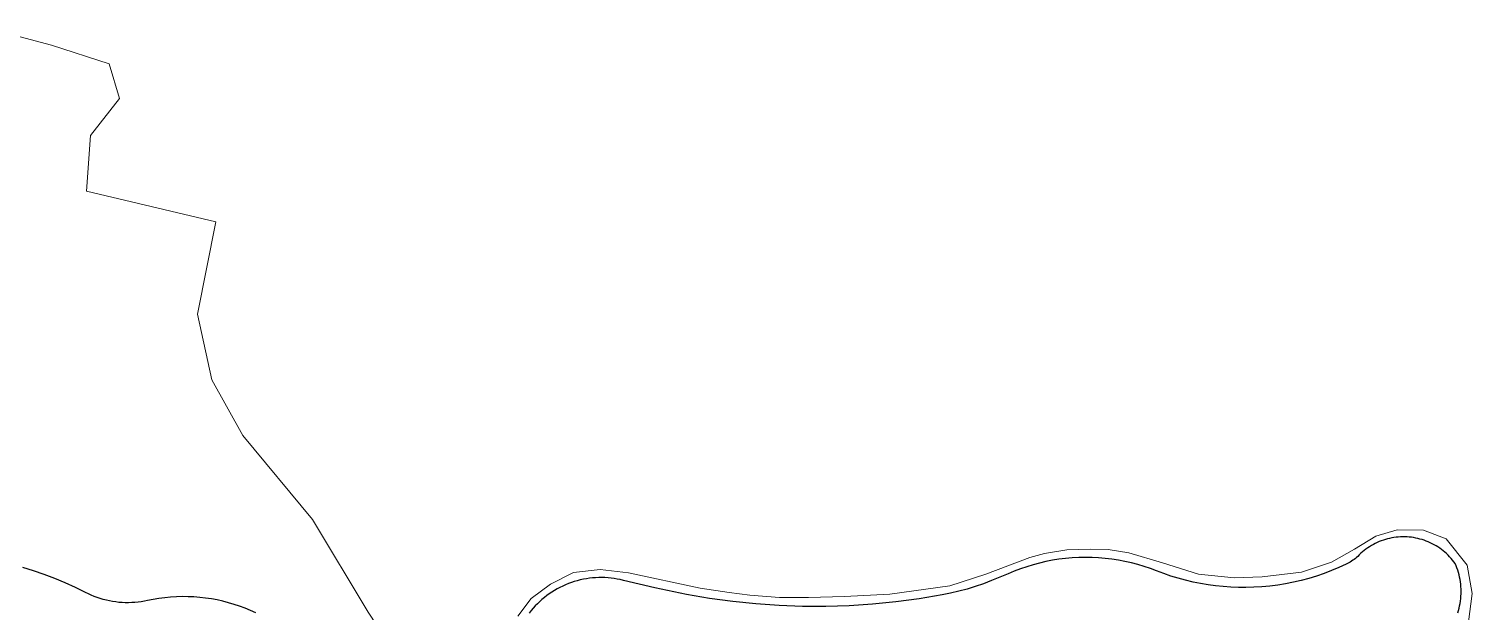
# Model space of a CAD drawing. Header units: millimetres. Extents: x 617751 to 636088, y 68402 to 77988.
# Drawn here: x 626007 to 626709, y 75542 to 75826 of the extents above; entities that cross this region are included whole.
import ezdxf

# ---------------------------------------------------------------- set-up
doc = ezdxf.new("R2010")
doc.units = ezdxf.units.MM
doc.header["$LTSCALE"] = 3
doc.header["$MEASUREMENT"] = 0
doc.layers.add('ALINHAMENTO PREDIAL', color=120, linetype='Continuous')
doc.layers.add('BAIRRO', color=30, linetype='Continuous')

msp = doc.modelspace()

# ---------------------------------------------------------------- linework, layer by layer
at = {"layer": 'ALINHAMENTO PREDIAL'}
for points in [[(626701.83, 75541.26), (626702.16, 75542.38), (626702.46, 75543.51), (626702.72, 75544.64), (626702.93, 75545.79), (626703.11, 75546.95), (626703.25, 75548.11), (626703.35, 75549.27), (626703.4, 75550.44), (626703.42, 75551.6), (626703.4, 75552.77), (626703.34, 75553.94), (626703.23, 75555.1), (626703.09, 75556.26), (626702.9, 75557.41), (626702.68, 75558.56), (626702.42, 75559.7), (626702.12, 75560.83), (626701.78, 75561.94), (626701.4, 75563.05), (626700.98, 75564.14), (626700.52, 75565.22), (626699.89, 75566.07), (626699.23, 75566.91), (626698.55, 75567.72), (626697.83, 75568.51), (626697.09, 75569.27), (626696.32, 75570), (626695.53, 75570.71), (626694.71, 75571.39), (626693.87, 75572.05), (626693.01, 75572.67), (626692.13, 75573.26), (626691.22, 75573.83), (626690.3, 75574.36), (626689.36, 75574.85), (626688.41, 75575.32), (626687.43, 75575.75), (626686.45, 75576.15), (626685.45, 75576.51), (626684.44, 75576.84), (626683.41, 75577.14), (626682.38, 75577.4), (626681.34, 75577.62), (626680.3, 75577.81), (626679.24, 75577.96), (626678.19, 75578.07), (626677.13, 75578.15), (626676.06, 75578.19), (626675, 75578.2), (626673.94, 75578.16), (626672.87, 75578.1), (626671.82, 75577.99), (626670.76, 75577.85), (626669.71, 75577.67), (626668.67, 75577.45), (626667.64, 75577.2), (626666.61, 75576.92), (626665.6, 75576.6), (626664.6, 75576.24), (626663.61, 75575.85), (626662.63, 75575.43), (626661.67, 75574.97), (626660.73, 75574.48), (626659.8, 75573.96), (626658.89, 75573.4), (626658.01, 75572.82), (626657.14, 75572.2), (626656.29, 75571.55), (626655.47, 75570.88), (626654.67, 75570.18), (626653.9, 75569.45), (626653.15, 75568.69), (626652.58, 75568.18), (626652, 75567.69), (626651.4, 75567.22), (626650.78, 75566.77), (626650.15, 75566.34), (626649.5, 75565.93), (626648.85, 75565.55), (626648.18, 75565.18), (626647.49, 75564.84), (626643.97, 75563.23), (626640.39, 75561.73), (626636.76, 75560.35), (626633.09, 75559.1), (626629.38, 75557.97), (626625.63, 75556.97), (626621.85, 75556.09), (626618.05, 75555.34), (626614.22, 75554.72), (626610.37, 75554.22), (626606.51, 75553.86), (626602.64, 75553.63), (626598.76, 75553.52), (626595.05, 75553.55), (626591.35, 75553.69), (626587.65, 75553.95), (626583.97, 75554.33), (626580.29, 75554.83), (626576.64, 75555.45), (626573, 75556.19), (626569.4, 75557.05), (626565.82, 75558.02), (626562.28, 75559.1), (626558.77, 75560.3), (626555.3, 75561.62), (626552.28, 75562.75), (626549.23, 75563.79), (626546.14, 75564.72), (626543.02, 75565.54), (626539.87, 75566.25), (626536.7, 75566.85), (626533.51, 75567.34), (626530.31, 75567.72), (626527.09, 75567.99), (626523.87, 75568.15), (626520.64, 75568.2), (626517.42, 75568.14), (626514.2, 75567.96), (626510.98, 75567.67), (626507.78, 75567.28), (626504.6, 75566.77), (626501.43, 75566.15), (626498.29, 75565.42), (626495.17, 75564.58), (626492.08, 75563.64), (626489.03, 75562.59), (626486.02, 75561.44), (626483.05, 75560.18), (626474.91, 75556.88), (626471.01, 75555.38), (626467.07, 75554.02), (626463.08, 75552.78), (626459.05, 75551.68), (626454.99, 75550.72), (626450.9, 75549.89), (626439.69, 75548.02), (626428.43, 75546.52), (626417.12, 75545.4), (626405.78, 75544.66), (626394.42, 75544.3), (626383.06, 75544.32), (626371.7, 75544.73), (626360.37, 75545.51), (626349.06, 75546.67), (626337.8, 75548.2), (626326.6, 75550.12), (626311.16, 75553.29), (626295.84, 75556.99), (626294.37, 75557.34), (626292.89, 75557.64), (626291.4, 75557.89), (626289.91, 75558.09), (626288.4, 75558.24), (626286.9, 75558.33), (626285.39, 75558.38), (626283.88, 75558.37), (626282.37, 75558.31), (626280.86, 75558.19), (626279.36, 75558.03), (626277.87, 75557.81), (626276.38, 75557.54), (626274.9, 75557.22), (626273.44, 75556.85), (626271.99, 75556.43), (626270.55, 75555.96), (626269.14, 75555.44), (626267.74, 75554.87), (626266.36, 75554.25), (626265, 75553.59), (626263.67, 75552.88), (626262.36, 75552.12), (626261.08, 75551.32), (626259.83, 75550.48), (626258.61, 75549.59), (626257.42, 75548.66), (626256.26, 75547.69), (626255.14, 75546.68), (626254.05, 75545.63), (626253, 75544.55), (626251.99, 75543.43), (626251.02, 75542.27), (626250.08, 75541.09)], [(626701.83, 75541.26), (626702.16, 75542.38), (626702.46, 75543.51), (626702.72, 75544.64), (626702.93, 75545.79), (626703.11, 75546.95), (626703.25, 75548.11), (626703.35, 75549.27), (626703.4, 75550.44), (626703.42, 75551.6), (626703.4, 75552.77), (626703.34, 75553.94), (626703.23, 75555.1), (626703.09, 75556.26), (626702.9, 75557.41), (626702.68, 75558.56), (626702.42, 75559.7), (626702.12, 75560.83), (626701.78, 75561.94), (626701.4, 75563.05), (626700.98, 75564.14), (626700.52, 75565.22), (626699.89, 75566.07), (626699.23, 75566.91), (626698.55, 75567.72), (626697.83, 75568.51), (626697.09, 75569.27), (626696.32, 75570), (626695.53, 75570.71), (626694.71, 75571.39), (626693.87, 75572.05), (626693.01, 75572.67), (626692.13, 75573.26), (626691.22, 75573.83), (626690.3, 75574.36), (626689.36, 75574.85), (626688.41, 75575.32), (626687.43, 75575.75), (626686.45, 75576.15), (626685.45, 75576.51), (626684.44, 75576.84), (626683.41, 75577.14), (626682.38, 75577.4), (626681.34, 75577.62), (626680.3, 75577.81), (626679.24, 75577.96), (626678.19, 75578.07), (626677.13, 75578.15), (626676.06, 75578.19), (626675, 75578.2), (626673.94, 75578.16), (626672.87, 75578.1), (626671.82, 75577.99), (626670.76, 75577.85), (626669.71, 75577.67), (626668.67, 75577.45), (626667.64, 75577.2), (626666.61, 75576.92), (626665.6, 75576.6), (626664.6, 75576.24), (626663.61, 75575.85), (626662.63, 75575.43), (626661.67, 75574.97), (626660.73, 75574.48), (626659.8, 75573.96), (626658.89, 75573.4), (626658.01, 75572.82), (626657.14, 75572.2), (626656.29, 75571.55), (626655.47, 75570.88), (626654.67, 75570.18), (626653.9, 75569.45), (626653.15, 75568.69), (626652.58, 75568.18), (626652, 75567.69), (626651.4, 75567.22), (626650.78, 75566.77), (626650.15, 75566.34), (626649.5, 75565.93), (626648.85, 75565.55), (626648.18, 75565.18), (626647.49, 75564.84), (626643.97, 75563.23), (626640.39, 75561.73), (626636.76, 75560.35), (626633.09, 75559.1), (626629.38, 75557.97), (626625.63, 75556.97), (626621.85, 75556.09), (626618.05, 75555.34), (626614.22, 75554.72), (626610.37, 75554.22), (626606.51, 75553.86), (626602.64, 75553.63), (626598.76, 75553.52), (626595.05, 75553.55), (626591.35, 75553.69), (626587.65, 75553.95), (626583.97, 75554.33), (626580.29, 75554.83), (626576.64, 75555.45), (626573, 75556.19), (626569.4, 75557.05), (626565.82, 75558.02), (626562.28, 75559.1), (626558.77, 75560.3), (626555.3, 75561.62), (626552.28, 75562.75), (626549.23, 75563.79), (626546.14, 75564.72), (626543.02, 75565.54), (626539.87, 75566.25), (626536.7, 75566.85), (626533.51, 75567.34), (626530.31, 75567.72), (626527.09, 75567.99), (626523.87, 75568.15), (626520.64, 75568.2), (626517.42, 75568.14), (626514.2, 75567.96), (626510.98, 75567.67), (626507.78, 75567.28), (626504.6, 75566.77), (626501.43, 75566.15), (626498.29, 75565.42), (626495.17, 75564.58), (626492.08, 75563.64), (626489.03, 75562.59), (626486.02, 75561.44), (626483.05, 75560.18), (626474.91, 75556.88), (626471.01, 75555.38), (626467.07, 75554.02), (626463.08, 75552.78), (626459.05, 75551.68), (626454.99, 75550.72), (626450.9, 75549.89), (626439.69, 75548.02), (626428.43, 75546.52), (626417.12, 75545.4), (626405.78, 75544.66), (626394.42, 75544.3), (626383.06, 75544.32), (626371.7, 75544.73), (626360.37, 75545.51), (626349.06, 75546.67), (626337.8, 75548.2), (626326.6, 75550.12), (626311.16, 75553.29), (626295.84, 75556.99), (626294.37, 75557.34), (626292.89, 75557.64), (626291.4, 75557.89), (626289.91, 75558.09), (626288.4, 75558.24), (626286.9, 75558.33), (626285.39, 75558.38), (626283.88, 75558.37), (626282.37, 75558.31), (626280.86, 75558.19), (626279.36, 75558.03), (626277.87, 75557.81), (626276.38, 75557.54), (626274.9, 75557.22), (626273.44, 75556.85), (626271.99, 75556.43), (626270.55, 75555.96), (626269.14, 75555.44), (626267.74, 75554.87), (626266.36, 75554.25), (626265, 75553.59), (626263.67, 75552.88), (626262.36, 75552.12), (626261.08, 75551.32), (626259.83, 75550.48), (626258.61, 75549.59), (626257.42, 75548.66), (626256.26, 75547.69), (626255.14, 75546.68), (626254.05, 75545.63), (626253, 75544.55), (626251.99, 75543.43), (626251.02, 75542.27), (626250.08, 75541.09)], [(626701.83, 75541.26), (626702.16, 75542.38), (626702.46, 75543.51), (626702.72, 75544.64), (626702.93, 75545.79), (626703.11, 75546.95), (626703.25, 75548.11), (626703.35, 75549.27), (626703.4, 75550.44), (626703.42, 75551.6), (626703.4, 75552.77), (626703.34, 75553.94), (626703.23, 75555.1), (626703.09, 75556.26), (626702.9, 75557.41), (626702.68, 75558.56), (626702.42, 75559.7), (626702.12, 75560.83), (626701.78, 75561.94), (626701.4, 75563.05), (626700.98, 75564.14), (626700.52, 75565.22), (626699.89, 75566.07), (626699.23, 75566.91), (626698.55, 75567.72), (626697.83, 75568.51), (626697.09, 75569.27), (626696.32, 75570), (626695.53, 75570.71), (626694.71, 75571.39), (626693.87, 75572.05), (626693.01, 75572.67), (626692.13, 75573.26), (626691.22, 75573.83), (626690.3, 75574.36), (626689.36, 75574.85), (626688.41, 75575.32), (626687.43, 75575.75), (626686.45, 75576.15), (626685.45, 75576.51), (626684.44, 75576.84), (626683.41, 75577.14), (626682.38, 75577.4), (626681.34, 75577.62), (626680.3, 75577.81), (626679.24, 75577.96), (626678.19, 75578.07), (626677.13, 75578.15), (626676.06, 75578.19), (626675, 75578.2), (626673.94, 75578.16), (626672.87, 75578.1), (626671.82, 75577.99), (626670.76, 75577.85), (626669.71, 75577.67), (626668.67, 75577.45), (626667.64, 75577.2), (626666.61, 75576.92), (626665.6, 75576.6), (626664.6, 75576.24), (626663.61, 75575.85), (626662.63, 75575.43), (626661.67, 75574.97), (626660.73, 75574.48), (626659.8, 75573.96), (626658.89, 75573.4), (626658.01, 75572.82), (626657.14, 75572.2), (626656.29, 75571.55), (626655.47, 75570.88), (626654.67, 75570.18), (626653.9, 75569.45), (626653.15, 75568.69), (626652.58, 75568.18), (626652, 75567.69), (626651.4, 75567.22), (626650.78, 75566.77), (626650.15, 75566.34), (626649.5, 75565.93), (626648.85, 75565.55), (626648.18, 75565.18), (626647.49, 75564.84), (626643.97, 75563.23), (626640.39, 75561.73), (626636.76, 75560.35), (626633.09, 75559.1), (626629.38, 75557.97), (626625.63, 75556.97), (626621.85, 75556.09), (626618.05, 75555.34), (626614.22, 75554.72), (626610.37, 75554.22), (626606.51, 75553.86), (626602.64, 75553.63), (626598.76, 75553.52), (626595.05, 75553.55), (626591.35, 75553.69), (626587.65, 75553.95), (626583.97, 75554.33), (626580.29, 75554.83), (626576.64, 75555.45), (626573, 75556.19), (626569.4, 75557.05), (626565.82, 75558.02), (626562.28, 75559.1), (626558.77, 75560.3), (626555.3, 75561.62), (626552.28, 75562.75), (626549.23, 75563.79), (626546.14, 75564.72), (626543.02, 75565.54), (626539.87, 75566.25), (626536.7, 75566.85), (626533.51, 75567.34), (626530.31, 75567.72), (626527.09, 75567.99), (626523.87, 75568.15), (626520.64, 75568.2), (626517.42, 75568.14), (626514.2, 75567.96), (626510.98, 75567.67), (626507.78, 75567.28), (626504.6, 75566.77), (626501.43, 75566.15), (626498.29, 75565.42), (626495.17, 75564.58), (626492.08, 75563.64), (626489.03, 75562.59), (626486.02, 75561.44), (626483.05, 75560.18), (626474.91, 75556.88), (626471.01, 75555.38), (626467.07, 75554.02), (626463.08, 75552.78), (626459.05, 75551.68), (626454.99, 75550.72), (626450.9, 75549.89), (626439.69, 75548.02), (626428.43, 75546.52), (626417.12, 75545.4), (626405.78, 75544.66), (626394.42, 75544.3), (626383.06, 75544.32), (626371.7, 75544.73), (626360.37, 75545.51), (626349.06, 75546.67), (626337.8, 75548.2), (626326.6, 75550.12), (626311.16, 75553.29), (626295.84, 75556.99), (626294.37, 75557.34), (626292.89, 75557.64), (626291.4, 75557.89), (626289.91, 75558.09), (626288.4, 75558.24), (626286.9, 75558.33), (626285.39, 75558.38), (626283.88, 75558.37), (626282.37, 75558.31), (626280.86, 75558.19), (626279.36, 75558.03), (626277.87, 75557.81), (626276.38, 75557.54), (626274.9, 75557.22), (626273.44, 75556.85), (626271.99, 75556.43), (626270.55, 75555.96), (626269.14, 75555.44), (626267.74, 75554.87), (626266.36, 75554.25), (626265, 75553.59), (626263.67, 75552.88), (626262.36, 75552.12), (626261.08, 75551.32), (626259.83, 75550.48), (626258.61, 75549.59), (626257.42, 75548.66), (626256.26, 75547.69), (626255.14, 75546.68), (626254.05, 75545.63), (626253, 75544.55), (626251.99, 75543.43), (626251.02, 75542.27), (626250.08, 75541.09)], [(626701.83, 75541.26), (626702.16, 75542.38), (626702.46, 75543.51), (626702.72, 75544.64), (626702.93, 75545.79), (626703.11, 75546.95), (626703.25, 75548.11), (626703.35, 75549.27), (626703.4, 75550.44), (626703.42, 75551.6), (626703.4, 75552.77), (626703.34, 75553.94), (626703.23, 75555.1), (626703.09, 75556.26), (626702.9, 75557.41), (626702.68, 75558.56), (626702.42, 75559.7), (626702.12, 75560.83), (626701.78, 75561.94), (626701.4, 75563.05), (626700.98, 75564.14), (626700.52, 75565.22), (626699.89, 75566.07), (626699.23, 75566.91), (626698.55, 75567.72), (626697.83, 75568.51), (626697.09, 75569.27), (626696.32, 75570), (626695.53, 75570.71), (626694.71, 75571.39), (626693.87, 75572.05), (626693.01, 75572.67), (626692.13, 75573.26), (626691.22, 75573.83), (626690.3, 75574.36), (626689.36, 75574.85), (626688.41, 75575.32), (626687.43, 75575.75), (626686.45, 75576.15), (626685.45, 75576.51), (626684.44, 75576.84), (626683.41, 75577.14), (626682.38, 75577.4), (626681.34, 75577.62), (626680.3, 75577.81), (626679.24, 75577.96), (626678.19, 75578.07), (626677.13, 75578.15), (626676.06, 75578.19), (626675, 75578.2), (626673.94, 75578.16), (626672.87, 75578.1), (626671.82, 75577.99), (626670.76, 75577.85), (626669.71, 75577.67), (626668.67, 75577.45), (626667.64, 75577.2), (626666.61, 75576.92), (626665.6, 75576.6), (626664.6, 75576.24), (626663.61, 75575.85), (626662.63, 75575.43), (626661.67, 75574.97), (626660.73, 75574.48), (626659.8, 75573.96), (626658.89, 75573.4), (626658.01, 75572.82), (626657.14, 75572.2), (626656.29, 75571.55), (626655.47, 75570.88), (626654.67, 75570.18), (626653.9, 75569.45), (626653.15, 75568.69), (626652.58, 75568.18), (626652, 75567.69), (626651.4, 75567.22), (626650.78, 75566.77), (626650.15, 75566.34), (626649.5, 75565.93), (626648.85, 75565.55), (626648.18, 75565.18), (626647.49, 75564.84), (626643.97, 75563.23), (626640.39, 75561.73), (626636.76, 75560.35), (626633.09, 75559.1), (626629.38, 75557.97), (626625.63, 75556.97), (626621.85, 75556.09), (626618.05, 75555.34), (626614.22, 75554.72), (626610.37, 75554.22), (626606.51, 75553.86), (626602.64, 75553.63), (626598.76, 75553.52), (626595.05, 75553.55), (626591.35, 75553.69), (626587.65, 75553.95), (626583.97, 75554.33), (626580.29, 75554.83), (626576.64, 75555.45), (626573, 75556.19), (626569.4, 75557.05), (626565.82, 75558.02), (626562.28, 75559.1), (626558.77, 75560.3), (626555.3, 75561.62), (626552.28, 75562.75), (626549.23, 75563.79), (626546.14, 75564.72), (626543.02, 75565.54), (626539.87, 75566.25), (626536.7, 75566.85), (626533.51, 75567.34), (626530.31, 75567.72), (626527.09, 75567.99), (626523.87, 75568.15), (626520.64, 75568.2), (626517.42, 75568.14), (626514.2, 75567.96), (626510.98, 75567.67), (626507.78, 75567.28), (626504.6, 75566.77), (626501.43, 75566.15), (626498.29, 75565.42), (626495.17, 75564.58), (626492.08, 75563.64), (626489.03, 75562.59), (626486.02, 75561.44), (626483.05, 75560.18), (626474.91, 75556.88), (626471.01, 75555.38), (626467.07, 75554.02), (626463.08, 75552.78), (626459.05, 75551.68), (626454.99, 75550.72), (626450.9, 75549.89), (626439.69, 75548.02), (626428.43, 75546.52), (626417.12, 75545.4), (626405.78, 75544.66), (626394.42, 75544.3), (626383.06, 75544.32), (626371.7, 75544.73), (626360.37, 75545.51), (626349.06, 75546.67), (626337.8, 75548.2), (626326.6, 75550.12), (626311.16, 75553.29), (626295.84, 75556.99), (626294.37, 75557.34), (626292.89, 75557.64), (626291.4, 75557.89), (626289.91, 75558.09), (626288.4, 75558.24), (626286.9, 75558.33), (626285.39, 75558.38), (626283.88, 75558.37), (626282.37, 75558.31), (626280.86, 75558.19), (626279.36, 75558.03), (626277.87, 75557.81), (626276.38, 75557.54), (626274.9, 75557.22), (626273.44, 75556.85), (626271.99, 75556.43), (626270.55, 75555.96), (626269.14, 75555.44), (626267.74, 75554.87), (626266.36, 75554.25), (626265, 75553.59), (626263.67, 75552.88), (626262.36, 75552.12), (626261.08, 75551.32), (626259.83, 75550.48), (626258.61, 75549.59), (626257.42, 75548.66), (626256.26, 75547.69), (626255.14, 75546.68), (626254.05, 75545.63), (626253, 75544.55), (626251.99, 75543.43), (626251.02, 75542.27), (626250.08, 75541.09)], [(626701.83, 75541.26), (626702.16, 75542.38), (626702.46, 75543.51), (626702.72, 75544.64), (626702.93, 75545.79), (626703.11, 75546.95), (626703.25, 75548.11), (626703.35, 75549.27), (626703.4, 75550.44), (626703.42, 75551.6), (626703.4, 75552.77), (626703.34, 75553.94), (626703.23, 75555.1), (626703.09, 75556.26), (626702.9, 75557.41), (626702.68, 75558.56), (626702.42, 75559.7), (626702.12, 75560.83), (626701.78, 75561.94), (626701.4, 75563.05), (626700.98, 75564.14), (626700.52, 75565.22), (626699.89, 75566.07), (626699.23, 75566.91), (626698.55, 75567.72), (626697.83, 75568.51), (626697.09, 75569.27), (626696.32, 75570), (626695.53, 75570.71), (626694.71, 75571.39), (626693.87, 75572.05), (626693.01, 75572.67), (626692.13, 75573.26), (626691.22, 75573.83), (626690.3, 75574.36), (626689.36, 75574.85), (626688.41, 75575.32), (626687.43, 75575.75), (626686.45, 75576.15), (626685.45, 75576.51), (626684.44, 75576.84), (626683.41, 75577.14), (626682.38, 75577.4), (626681.34, 75577.62), (626680.3, 75577.81), (626679.24, 75577.96), (626678.19, 75578.07), (626677.13, 75578.15), (626676.06, 75578.19), (626675, 75578.2), (626673.94, 75578.16), (626672.87, 75578.1), (626671.82, 75577.99), (626670.76, 75577.85), (626669.71, 75577.67), (626668.67, 75577.45), (626667.64, 75577.2), (626666.61, 75576.92), (626665.6, 75576.6), (626664.6, 75576.24), (626663.61, 75575.85), (626662.63, 75575.43), (626661.67, 75574.97), (626660.73, 75574.48), (626659.8, 75573.96), (626658.89, 75573.4), (626658.01, 75572.82), (626657.14, 75572.2), (626656.29, 75571.55), (626655.47, 75570.88), (626654.67, 75570.18), (626653.9, 75569.45), (626653.15, 75568.69), (626652.58, 75568.18), (626652, 75567.69), (626651.4, 75567.22), (626650.78, 75566.77), (626650.15, 75566.34), (626649.5, 75565.93), (626648.85, 75565.55), (626648.18, 75565.18), (626647.49, 75564.84), (626643.97, 75563.23), (626640.39, 75561.73), (626636.76, 75560.35), (626633.09, 75559.1), (626629.38, 75557.97), (626625.63, 75556.97), (626621.85, 75556.09), (626618.05, 75555.34), (626614.22, 75554.72), (626610.37, 75554.22), (626606.51, 75553.86), (626602.64, 75553.63), (626598.76, 75553.52), (626595.05, 75553.55), (626591.35, 75553.69), (626587.65, 75553.95), (626583.97, 75554.33), (626580.29, 75554.83), (626576.64, 75555.45), (626573, 75556.19), (626569.4, 75557.05), (626565.82, 75558.02), (626562.28, 75559.1), (626558.77, 75560.3), (626555.3, 75561.62), (626552.28, 75562.75), (626549.23, 75563.79), (626546.14, 75564.72), (626543.02, 75565.54), (626539.87, 75566.25), (626536.7, 75566.85), (626533.51, 75567.34), (626530.31, 75567.72), (626527.09, 75567.99), (626523.87, 75568.15), (626520.64, 75568.2), (626517.42, 75568.14), (626514.2, 75567.96), (626510.98, 75567.67), (626507.78, 75567.28), (626504.6, 75566.77), (626501.43, 75566.15), (626498.29, 75565.42), (626495.17, 75564.58), (626492.08, 75563.64), (626489.03, 75562.59), (626486.02, 75561.44), (626483.05, 75560.18), (626474.91, 75556.88), (626471.01, 75555.38), (626467.07, 75554.02), (626463.08, 75552.78), (626459.05, 75551.68), (626454.99, 75550.72), (626450.9, 75549.89), (626439.69, 75548.02), (626428.43, 75546.52), (626417.12, 75545.4), (626405.78, 75544.66), (626394.42, 75544.3), (626383.06, 75544.32), (626371.7, 75544.73), (626360.37, 75545.51), (626349.06, 75546.67), (626337.8, 75548.2), (626326.6, 75550.12), (626311.16, 75553.29), (626295.84, 75556.99), (626294.37, 75557.34), (626292.89, 75557.64), (626291.4, 75557.89), (626289.91, 75558.09), (626288.4, 75558.24), (626286.9, 75558.33), (626285.39, 75558.38), (626283.88, 75558.37), (626282.37, 75558.31), (626280.86, 75558.19), (626279.36, 75558.03), (626277.87, 75557.81), (626276.38, 75557.54), (626274.9, 75557.22), (626273.44, 75556.85), (626271.99, 75556.43), (626270.55, 75555.96), (626269.14, 75555.44), (626267.74, 75554.87), (626266.36, 75554.25), (626265, 75553.59), (626263.67, 75552.88), (626262.36, 75552.12), (626261.08, 75551.32), (626259.83, 75550.48), (626258.61, 75549.59), (626257.42, 75548.66), (626256.26, 75547.69), (626255.14, 75546.68), (626254.05, 75545.63), (626253, 75544.55), (626251.99, 75543.43), (626251.02, 75542.27), (626250.08, 75541.09)], [(626701.83, 75541.26), (626702.16, 75542.38), (626702.46, 75543.51), (626702.72, 75544.64), (626702.93, 75545.79), (626703.11, 75546.95), (626703.25, 75548.11), (626703.35, 75549.27), (626703.4, 75550.44), (626703.42, 75551.6), (626703.4, 75552.77), (626703.34, 75553.94), (626703.23, 75555.1), (626703.09, 75556.26), (626702.9, 75557.41), (626702.68, 75558.56), (626702.42, 75559.7), (626702.12, 75560.83), (626701.78, 75561.94), (626701.4, 75563.05), (626700.98, 75564.14), (626700.52, 75565.22), (626699.89, 75566.07), (626699.23, 75566.91), (626698.55, 75567.72), (626697.83, 75568.51), (626697.09, 75569.27), (626696.32, 75570), (626695.53, 75570.71), (626694.71, 75571.39), (626693.87, 75572.05), (626693.01, 75572.67), (626692.13, 75573.26), (626691.22, 75573.83), (626690.3, 75574.36), (626689.36, 75574.85), (626688.41, 75575.32), (626687.43, 75575.75), (626686.45, 75576.15), (626685.45, 75576.51), (626684.44, 75576.84), (626683.41, 75577.14), (626682.38, 75577.4), (626681.34, 75577.62), (626680.3, 75577.81), (626679.24, 75577.96), (626678.19, 75578.07), (626677.13, 75578.15), (626676.06, 75578.19), (626675, 75578.2), (626673.94, 75578.16), (626672.87, 75578.1), (626671.82, 75577.99), (626670.76, 75577.85), (626669.71, 75577.67), (626668.67, 75577.45), (626667.64, 75577.2), (626666.61, 75576.92), (626665.6, 75576.6), (626664.6, 75576.24), (626663.61, 75575.85), (626662.63, 75575.43), (626661.67, 75574.97), (626660.73, 75574.48), (626659.8, 75573.96), (626658.89, 75573.4), (626658.01, 75572.82), (626657.14, 75572.2), (626656.29, 75571.55), (626655.47, 75570.88), (626654.67, 75570.18), (626653.9, 75569.45), (626653.15, 75568.69), (626652.58, 75568.18), (626652, 75567.69), (626651.4, 75567.22), (626650.78, 75566.77), (626650.15, 75566.34), (626649.5, 75565.93), (626648.85, 75565.55), (626648.18, 75565.18), (626647.49, 75564.84), (626643.97, 75563.23), (626640.39, 75561.73), (626636.76, 75560.35), (626633.09, 75559.1), (626629.38, 75557.97), (626625.63, 75556.97), (626621.85, 75556.09), (626618.05, 75555.34), (626614.22, 75554.72), (626610.37, 75554.22), (626606.51, 75553.86), (626602.64, 75553.63), (626598.76, 75553.52), (626595.05, 75553.55), (626591.35, 75553.69), (626587.65, 75553.95), (626583.97, 75554.33), (626580.29, 75554.83), (626576.64, 75555.45), (626573, 75556.19), (626569.4, 75557.05), (626565.82, 75558.02), (626562.28, 75559.1), (626558.77, 75560.3), (626555.3, 75561.62), (626552.28, 75562.75), (626549.23, 75563.79), (626546.14, 75564.72), (626543.02, 75565.54), (626539.87, 75566.25), (626536.7, 75566.85), (626533.51, 75567.34), (626530.31, 75567.72), (626527.09, 75567.99), (626523.87, 75568.15), (626520.64, 75568.2), (626517.42, 75568.14), (626514.2, 75567.96), (626510.98, 75567.67), (626507.78, 75567.28), (626504.6, 75566.77), (626501.43, 75566.15), (626498.29, 75565.42), (626495.17, 75564.58), (626492.08, 75563.64), (626489.03, 75562.59), (626486.02, 75561.44), (626483.05, 75560.18), (626474.91, 75556.88), (626471.01, 75555.38), (626467.07, 75554.02), (626463.08, 75552.78), (626459.05, 75551.68), (626454.99, 75550.72), (626450.9, 75549.89), (626439.69, 75548.02), (626428.43, 75546.52), (626417.12, 75545.4), (626405.78, 75544.66), (626394.42, 75544.3), (626383.06, 75544.32), (626371.7, 75544.73), (626360.37, 75545.51), (626349.06, 75546.67), (626337.8, 75548.2), (626326.6, 75550.12), (626311.16, 75553.29), (626295.84, 75556.99), (626294.37, 75557.34), (626292.89, 75557.64), (626291.4, 75557.89), (626289.91, 75558.09), (626288.4, 75558.24), (626286.9, 75558.33), (626285.39, 75558.38), (626283.88, 75558.37), (626282.37, 75558.31), (626280.86, 75558.19), (626279.36, 75558.03), (626277.87, 75557.81), (626276.38, 75557.54), (626274.9, 75557.22), (626273.44, 75556.85), (626271.99, 75556.43), (626270.55, 75555.96), (626269.14, 75555.44), (626267.74, 75554.87), (626266.36, 75554.25), (626265, 75553.59), (626263.67, 75552.88), (626262.36, 75552.12), (626261.08, 75551.32), (626259.83, 75550.48), (626258.61, 75549.59), (626257.42, 75548.66), (626256.26, 75547.69), (626255.14, 75546.68), (626254.05, 75545.63), (626253, 75544.55), (626251.99, 75543.43), (626251.02, 75542.27), (626250.08, 75541.09)], [(626117.02, 75541.16), (626114.43, 75542.33), (626111.81, 75543.42), (626109.15, 75544.42), (626106.45, 75545.32), (626103.72, 75546.13), (626100.97, 75546.84), (626098.2, 75547.45), (626095.4, 75547.97), (626092.59, 75548.39), (626089.77, 75548.71), (626086.93, 75548.94), (626084.09, 75549.06), (626081.25, 75549.08), (626078.41, 75549.01), (626075.57, 75548.84), (626072.74, 75548.56), (626069.92, 75548.19), (626067.12, 75547.72), (626064.33, 75547.16), (626062.81, 75546.85), (626061.28, 75546.59), (626059.75, 75546.39), (626058.2, 75546.24), (626056.65, 75546.14), (626055.1, 75546.1), (626053.55, 75546.11), (626052, 75546.18), (626050.46, 75546.3), (626048.92, 75546.47), (626047.38, 75546.7), (626045.86, 75546.98), (626044.34, 75547.31), (626042.84, 75547.7), (626041.35, 75548.14), (626039.88, 75548.63), (626038.42, 75549.17), (626036.99, 75549.76), (626035.58, 75550.4), (626034.19, 75551.09), (626029.28, 75553.53), (626024.29, 75555.81), (626019.23, 75557.92), (626014.1, 75559.87), (626008.91, 75561.65), (626003.67, 75563.26)], [(626117.02, 75541.16), (626114.43, 75542.33), (626111.81, 75543.42), (626109.15, 75544.42), (626106.45, 75545.32), (626103.72, 75546.13), (626100.97, 75546.84), (626098.2, 75547.45), (626095.4, 75547.97), (626092.59, 75548.39), (626089.77, 75548.71), (626086.93, 75548.94), (626084.09, 75549.06), (626081.25, 75549.08), (626078.41, 75549.01), (626075.57, 75548.84), (626072.74, 75548.56), (626069.92, 75548.19), (626067.12, 75547.72), (626064.33, 75547.16), (626062.81, 75546.85), (626061.28, 75546.59), (626059.75, 75546.39), (626058.2, 75546.24), (626056.65, 75546.14), (626055.1, 75546.1), (626053.55, 75546.11), (626052, 75546.18), (626050.46, 75546.3), (626048.92, 75546.47), (626047.38, 75546.7), (626045.86, 75546.98), (626044.34, 75547.31), (626042.84, 75547.7), (626041.35, 75548.14), (626039.88, 75548.63), (626038.42, 75549.17), (626036.99, 75549.76), (626035.58, 75550.4), (626034.19, 75551.09), (626029.28, 75553.53), (626024.29, 75555.81), (626019.23, 75557.92), (626014.1, 75559.87), (626008.91, 75561.65), (626003.67, 75563.26)], [(626117.02, 75541.16), (626114.43, 75542.33), (626111.81, 75543.42), (626109.15, 75544.42), (626106.45, 75545.32), (626103.72, 75546.13), (626100.97, 75546.84), (626098.2, 75547.45), (626095.4, 75547.97), (626092.59, 75548.39), (626089.77, 75548.71), (626086.93, 75548.94), (626084.09, 75549.06), (626081.25, 75549.08), (626078.41, 75549.01), (626075.57, 75548.84), (626072.74, 75548.56), (626069.92, 75548.19), (626067.12, 75547.72), (626064.33, 75547.16), (626062.81, 75546.85), (626061.28, 75546.59), (626059.75, 75546.39), (626058.2, 75546.24), (626056.65, 75546.14), (626055.1, 75546.1), (626053.55, 75546.11), (626052, 75546.18), (626050.46, 75546.3), (626048.92, 75546.47), (626047.38, 75546.7), (626045.86, 75546.98), (626044.34, 75547.31), (626042.84, 75547.7), (626041.35, 75548.14), (626039.88, 75548.63), (626038.42, 75549.17), (626036.99, 75549.76), (626035.58, 75550.4), (626034.19, 75551.09), (626029.28, 75553.53), (626024.29, 75555.81), (626019.23, 75557.92), (626014.1, 75559.87), (626008.91, 75561.65), (626003.67, 75563.26)], [(626117.02, 75541.16), (626114.43, 75542.33), (626111.81, 75543.42), (626109.15, 75544.42), (626106.45, 75545.32), (626103.72, 75546.13), (626100.97, 75546.84), (626098.2, 75547.45), (626095.4, 75547.97), (626092.59, 75548.39), (626089.77, 75548.71), (626086.93, 75548.94), (626084.09, 75549.06), (626081.25, 75549.08), (626078.41, 75549.01), (626075.57, 75548.84), (626072.74, 75548.56), (626069.92, 75548.19), (626067.12, 75547.72), (626064.33, 75547.16), (626062.81, 75546.85), (626061.28, 75546.59), (626059.75, 75546.39), (626058.2, 75546.24), (626056.65, 75546.14), (626055.1, 75546.1), (626053.55, 75546.11), (626052, 75546.18), (626050.46, 75546.3), (626048.92, 75546.47), (626047.38, 75546.7), (626045.86, 75546.98), (626044.34, 75547.31), (626042.84, 75547.7), (626041.35, 75548.14), (626039.88, 75548.63), (626038.42, 75549.17), (626036.99, 75549.76), (626035.58, 75550.4), (626034.19, 75551.09), (626029.28, 75553.53), (626024.29, 75555.81), (626019.23, 75557.92), (626014.1, 75559.87), (626008.91, 75561.65), (626003.67, 75563.26)], [(626117.02, 75541.16), (626114.43, 75542.33), (626111.81, 75543.42), (626109.15, 75544.42), (626106.45, 75545.32), (626103.72, 75546.13), (626100.97, 75546.84), (626098.2, 75547.45), (626095.4, 75547.97), (626092.59, 75548.39), (626089.77, 75548.71), (626086.93, 75548.94), (626084.09, 75549.06), (626081.25, 75549.08), (626078.41, 75549.01), (626075.57, 75548.84), (626072.74, 75548.56), (626069.92, 75548.19), (626067.12, 75547.72), (626064.33, 75547.16), (626062.81, 75546.85), (626061.28, 75546.59), (626059.75, 75546.39), (626058.2, 75546.24), (626056.65, 75546.14), (626055.1, 75546.1), (626053.55, 75546.11), (626052, 75546.18), (626050.46, 75546.3), (626048.92, 75546.47), (626047.38, 75546.7), (626045.86, 75546.98), (626044.34, 75547.31), (626042.84, 75547.7), (626041.35, 75548.14), (626039.88, 75548.63), (626038.42, 75549.17), (626036.99, 75549.76), (626035.58, 75550.4), (626034.19, 75551.09), (626029.28, 75553.53), (626024.29, 75555.81), (626019.23, 75557.92), (626014.1, 75559.87), (626008.91, 75561.65), (626003.67, 75563.26)], [(626117.02, 75541.16), (626114.43, 75542.33), (626111.81, 75543.42), (626109.15, 75544.42), (626106.45, 75545.32), (626103.72, 75546.13), (626100.97, 75546.84), (626098.2, 75547.45), (626095.4, 75547.97), (626092.59, 75548.39), (626089.77, 75548.71), (626086.93, 75548.94), (626084.09, 75549.06), (626081.25, 75549.08), (626078.41, 75549.01), (626075.57, 75548.84), (626072.74, 75548.56), (626069.92, 75548.19), (626067.12, 75547.72), (626064.33, 75547.16), (626062.81, 75546.85), (626061.28, 75546.59), (626059.75, 75546.39), (626058.2, 75546.24), (626056.65, 75546.14), (626055.1, 75546.1), (626053.55, 75546.11), (626052, 75546.18), (626050.46, 75546.3), (626048.92, 75546.47), (626047.38, 75546.7), (626045.86, 75546.98), (626044.34, 75547.31), (626042.84, 75547.7), (626041.35, 75548.14), (626039.88, 75548.63), (626038.42, 75549.17), (626036.99, 75549.76), (626035.58, 75550.4), (626034.19, 75551.09), (626029.28, 75553.53), (626024.29, 75555.81), (626019.23, 75557.92), (626014.1, 75559.87), (626008.91, 75561.65), (626003.67, 75563.26)]]:
    msp.add_lwpolyline(points, dxfattribs=at)
at = {"layer": 'BAIRRO', "lineweight": 20}
for points in [[(626198.65, 75500.57), (626171.65, 75541.57), (626144.65, 75586.57), (626110.65, 75627.57), (626095.65, 75654.57), (626088.65, 75686.57), (626097.65, 75731.57), (626034.65, 75746.57), (626036.65, 75773.57), (626050.65, 75791.57), (626045.65, 75808.57), (626017.65, 75817.57), (625987.65, 75825.57)], [(626707.03, 75536.88), (626708.79, 75550.53), (626706.37, 75564.4), (626696.21, 75577.16), (626685.07, 75581.37), (626672.31, 75581.62), (626662.01, 75578.5), (626651.61, 75572.19), (626640.34, 75565.88), (626625.72, 75561.05), (626606.57, 75558.69), (626593.07, 75558.31), (626575.61, 75560.05), (626558.13, 75565.55), (626541.77, 75570.43), (626531.7, 75572), (626523.36, 75572.16), (626511.56, 75571.84), (626500.7, 75570.11), (626493.57, 75568.06), (626472.17, 75560.04), (626454.7, 75554.37), (626425.51, 75550.27), (626403.49, 75549.17), (626385.87, 75548.7), (626371.86, 75548.7), (626357.35, 75549.8), (626347.28, 75551.06), (626333.21, 75553.27), (626298.29, 75560.66), (626284.51, 75562.33), (626271.63, 75560.76), (626260.48, 75555.13), (626251.03, 75548.15), (626244.5, 75539.61)]]:
    msp.add_lwpolyline(points, dxfattribs=at)

doc.saveas('drawing.dxf')
